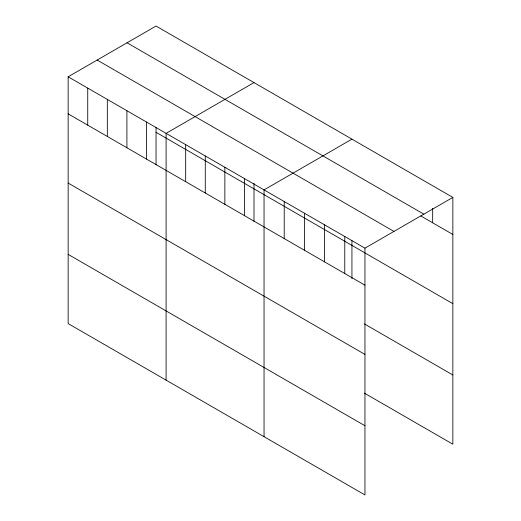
<?xml version="1.0" encoding="UTF-8"?>
<svg xmlns="http://www.w3.org/2000/svg" width="521" height="521" viewBox="0 0 521 521"><rect width="100%" height="100%" fill="white"/><g stroke="black" fill="none" stroke-linecap="round" stroke-linejoin="round"><path stroke-width="0.78" d="M68.147 76.795L364.954 248.159L364.954 494.95L68.147 323.587L68.147 76.795L156.046 26.05L452.853 197.413L452.853 444.205L364.466 393.173M253.994 82.598L166.095 133.35L166.095 380.141M351.935 139.146L264.043 189.898L264.043 436.689M364.954 248.159L452.853 197.413M127.039 42.794L423.847 214.157M420.838 215.968L452.853 234.45M97.153 60.052L393.961 231.415M156.046 132.308L452.853 303.671M68.147 113.839L364.954 285.195M364.466 323.951L452.853 374.983M68.147 183.053L364.954 354.417M68.147 254.372L364.954 425.735M432.671 208.302L432.671 222.799M351.935 240.63L351.935 278.689M344.772 236.508L344.772 273.545M324.59 224.851L324.59 261.894M304.407 213.2L304.407 250.243M284.225 201.549L284.225 238.585M253.994 183.288L253.994 221.347M244.453 178.586L244.453 215.629M224.864 167.274L224.864 204.317M205.274 155.968L205.274 193.004M185.684 144.656L185.684 181.699M156.046 127.534L156.046 164.799M146.505 122.038L146.505 159.074M126.916 110.726L126.916 147.769M107.326 99.42L107.326 136.456M87.736 88.108L87.736 125.144"/></g></svg>
